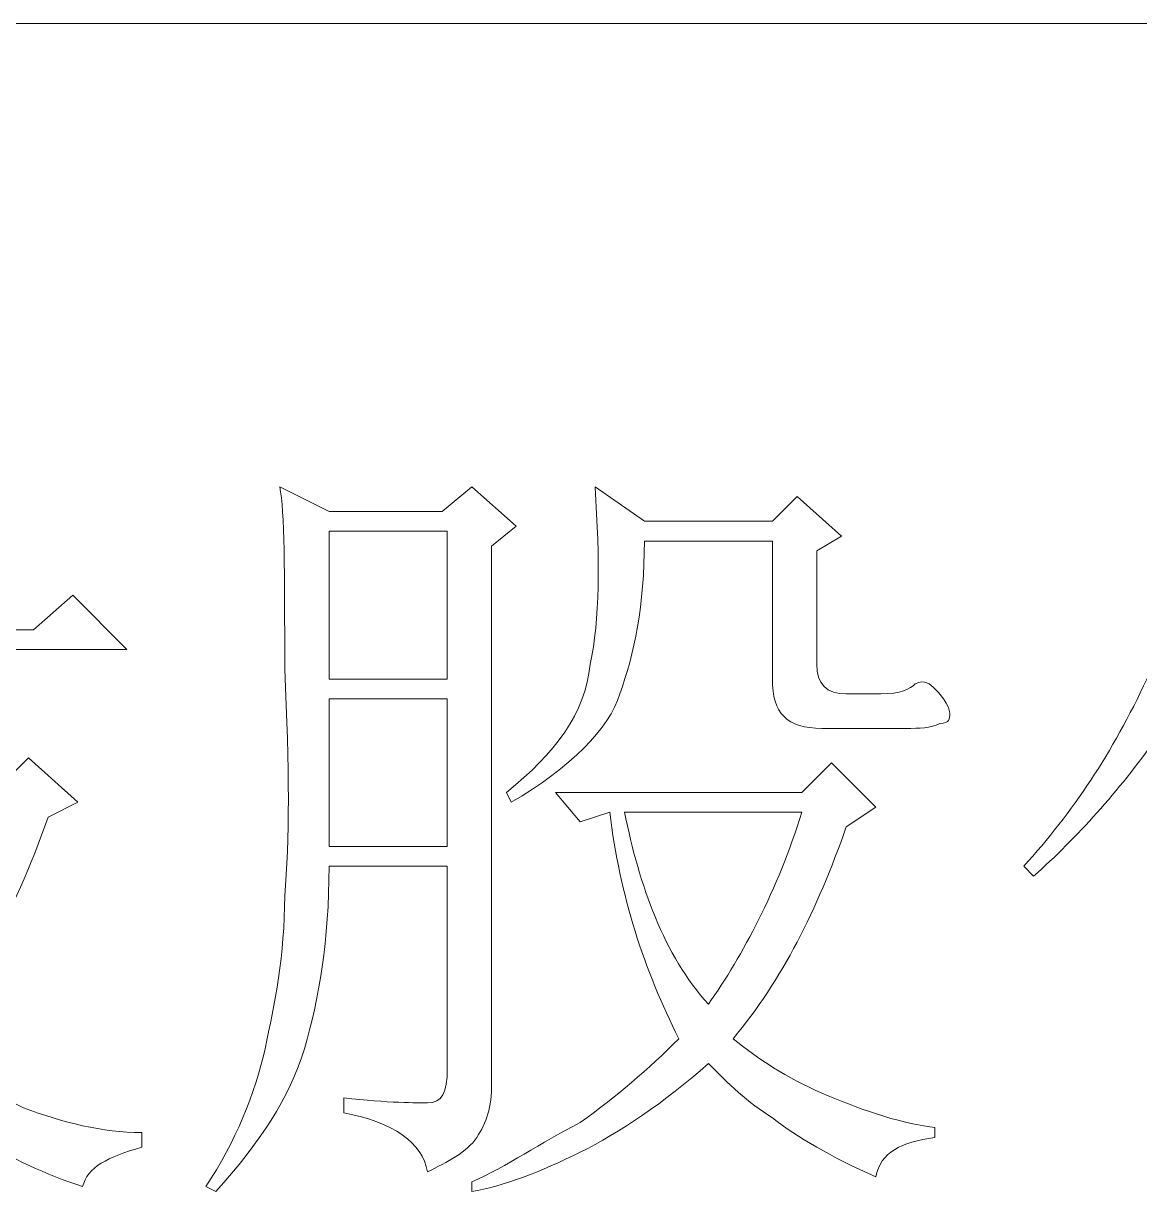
# Model space of a CAD drawing. Header units: millimetres. Extents: x 0 to 297, y 0 to 208.
# Drawn here: x 271.68 to 276.021, y 22.29 to 26.87 of the extents above; entities that cross this region are included whole.
import ezdxf

# ---------------------------------------------------------------- set-up
doc = ezdxf.new("R2010")
doc.units = ezdxf.units.MM

msp = doc.modelspace()

# ---------------------------------------------------------------- linework, layer by layer
at = {"color": 7, "lineweight": 15}
for points in [[(132.557661, 26.870324), (293.163978, 26.870324)], [(238.197672, 26.870324), (293.163978, 26.870324)]]:
    msp.add_lwpolyline(points, dxfattribs=at)
at = {"color": 7, "lineweight": 0}
for points, knots in [([(271.890419, 23.842079), (271.890419, 23.842079), (271.775414, 23.784576), (271.775414, 23.784576), (271.641358, 23.40146), (271.46885, 23.094896), (271.277292, 22.922388), (271.392297, 22.807382), (271.526353, 22.730476), (271.679458, 22.653924), (271.832917, 22.596421), (271.986375, 22.557968), (272.139481, 22.557968), (272.139481, 22.557968), (272.139481, 22.500465), (272.139481, 22.500465), (272.005425, 22.462365), (271.928872, 22.423913), (271.909469, 22.34736), (271.622308, 22.442963), (271.372894, 22.596421), (271.162286, 22.807382), (270.855369, 22.577371), (270.491303, 22.423913), (270.069733, 22.308907), (270.069733, 22.308907), (270.050683, 22.36641), (270.050683, 22.36641), (270.4338, 22.481415), (270.778817, 22.672974), (271.066331, 22.941438), (270.893822, 23.171449), (270.778817, 23.458963), (270.682861, 23.823029), (270.682861, 23.823029), (270.567856, 23.803979), (270.567856, 23.803979), (270.567856, 23.803979), (270.472253, 23.899582), (270.472253, 23.899582), (270.472253, 23.899582), (271.085381, 23.899582), (271.085381, 23.899582), (271.085381, 23.899582), (271.085381, 24.436157), (271.085381, 24.436157), (271.085381, 24.436157), (270.721314, 24.436157), (270.721314, 24.436157), (270.721314, 24.436157), (270.587258, 24.398057), (270.587258, 24.398057), (270.587258, 24.398057), (270.491303, 24.513063), (270.491303, 24.513063), (270.491303, 24.513063), (271.085381, 24.513063), (271.085381, 24.513063), (271.085381, 24.800576), (271.085381, 25.030588), (271.085381, 25.203096), (271.085381, 25.203096), (271.392297, 25.068688), (271.392297, 25.068688), (271.392297, 25.068688), (271.257889, 24.973085), (271.257889, 24.973085), (271.257889, 24.973085), (271.257889, 24.513063), (271.257889, 24.513063), (271.257889, 24.513063), (271.717911, 24.513063), (271.717911, 24.513063), (271.717911, 24.513063), (271.871369, 24.647118), (271.871369, 24.647118), (271.871369, 24.647118), (272.081978, 24.436157), (272.081978, 24.436157), (272.081978, 24.436157), (271.257889, 24.436157), (271.257889, 24.436157), (271.257889, 24.436157), (271.257889, 23.899582), (271.257889, 23.899582), (271.257889, 23.899582), (271.583856, 23.899582), (271.583856, 23.899582), (271.583856, 23.899582), (271.698861, 24.014588), (271.698861, 24.014588), (271.698861, 24.014588), (271.890419, 23.842079), (271.890419, 23.842079), (271.890419, 23.842079), (271.890419, 23.842079), (271.890419, 23.842079)], [0, 0, 0, 0, 1, 1, 1, 2, 2, 2, 3, 3, 3, 4, 4, 4, 5, 5, 5, 6, 6, 6, 7, 7, 7, 8, 8, 8, 9, 9, 9, 10, 10, 10, 11, 11, 11, 12, 12, 12, 13, 13, 13, 14, 14, 14, 15, 15, 15, 16, 16, 16, 17, 17, 17, 18, 18, 18, 19, 19, 19, 20, 20, 20, 21, 21, 21, 22, 22, 22, 23, 23, 23, 24, 24, 24, 25, 25, 25, 26, 26, 26, 27, 27, 27, 28, 28, 28, 29, 29, 29, 30, 30, 30, 31, 31, 31, 32, 32, 32, 32]), ([(276.260278, 22.864885), (276.260278, 22.653924), (276.260278, 22.481415), (276.279328, 22.36641), (276.279328, 22.36641), (276.068367, 22.289857), (276.068367, 22.289857), (276.087769, 22.481415), (276.087769, 22.653924), (276.087769, 22.807382), (276.087769, 22.807382), (276.087769, 24.091493), (276.087769, 24.091493), (275.934311, 23.880532), (275.781206, 23.708024), (275.608697, 23.554565), (275.608697, 23.554565), (275.570244, 23.593018), (275.570244, 23.593018), (275.761803, 23.803979), (275.915261, 24.03399), (276.049317, 24.321151), (276.202775, 24.589615), (276.298378, 24.858079), (276.375283, 25.12619), (276.375283, 25.12619), (276.643394, 24.973085), (276.643394, 24.973085), (276.643394, 24.973085), (276.528389, 24.896179), (276.528389, 24.896179), (276.394333, 24.628068), (276.279328, 24.398057), (276.183372, 24.244599), (276.183372, 24.244599), (276.355881, 24.148643), (276.355881, 24.148643), (276.355881, 24.148643), (276.260278, 24.07209), (276.260278, 24.07209), (276.260278, 24.07209), (276.260278, 22.864885), (276.260278, 22.864885), (276.260278, 22.864885), (276.260278, 22.864885), (276.260278, 22.864885)], [0, 0, 0, 0, 1, 1, 1, 2, 2, 2, 3, 3, 3, 4, 4, 4, 5, 5, 5, 6, 6, 6, 7, 7, 7, 8, 8, 8, 9, 9, 9, 10, 10, 10, 11, 11, 11, 12, 12, 12, 13, 13, 13, 14, 14, 14, 15, 15, 15, 15]), ([(272.388894, 22.34736), (272.5039, 22.519868), (272.580453, 22.711426), (272.618906, 22.883935), (272.657006, 23.056443), (272.695458, 23.248001), (272.695458, 23.478013), (272.714508, 23.688974), (272.714508, 23.976488), (272.695458, 24.359604), (272.695458, 24.743074), (272.695458, 24.973085), (272.676056, 25.068688), (272.676056, 25.068688), (272.867967, 24.973085), (272.867967, 24.973085), (272.867967, 24.973085), (273.308586, 24.973085), (273.308586, 24.973085), (273.308586, 24.973085), (273.423592, 25.068688), (273.423592, 25.068688), (273.423592, 25.068688), (273.5961, 24.915582), (273.5961, 24.915582), (273.5961, 24.915582), (273.500497, 24.838676), (273.500497, 24.838676), (273.500497, 24.838676), (273.500497, 22.749879), (273.500497, 22.749879), (273.500497, 22.653924), (273.481094, 22.596421), (273.442994, 22.538918), (273.404542, 22.481415), (273.327989, 22.442963), (273.251083, 22.404863), (273.232033, 22.519868), (273.117028, 22.596421), (272.925469, 22.634874), (272.925469, 22.634874), (272.925469, 22.692376), (272.925469, 22.692376), (273.097978, 22.672974), (273.212983, 22.672974), (273.251083, 22.672974), (273.308586, 22.672974), (273.327989, 22.711426), (273.327989, 22.807382), (273.327989, 22.807382), (273.327989, 23.593018), (273.327989, 23.593018), (273.327989, 23.593018), (272.867967, 23.593018), (272.867967, 23.593018), (272.867967, 23.305504), (272.829514, 23.075493), (272.772011, 22.883935), (272.714508, 22.692376), (272.599503, 22.519868), (272.426994, 22.327957), (272.426994, 22.327957), (272.388894, 22.34736), (272.388894, 22.34736), (272.388894, 22.34736), (272.388894, 22.34736), (272.388894, 22.34736)], [0, 0, 0, 0, 1, 1, 1, 2, 2, 2, 3, 3, 3, 4, 4, 4, 5, 5, 5, 6, 6, 6, 7, 7, 7, 8, 8, 8, 9, 9, 9, 10, 10, 10, 11, 11, 11, 12, 12, 12, 13, 13, 13, 14, 14, 14, 15, 15, 15, 16, 16, 16, 17, 17, 17, 18, 18, 18, 19, 19, 19, 20, 20, 20, 21, 21, 21, 22, 22, 22, 22]), ([(275.014267, 24.263649), (275.091172, 24.263649), (275.129272, 24.283051), (275.148675, 24.302101), (275.186775, 24.321151), (275.206178, 24.302101), (275.225228, 24.283051), (275.263681, 24.244599), (275.282731, 24.206499), (275.282731, 24.187096), (275.282731, 24.168046), (275.282731, 24.148643), (275.244278, 24.148643), (275.206178, 24.129593), (275.167725, 24.129593), (275.110222, 24.129593), (275.110222, 24.129593), (274.784608, 24.129593), (274.784608, 24.129593), (274.6502, 24.129593), (274.592697, 24.187096), (274.592697, 24.321151), (274.592697, 24.321151), (274.592697, 24.858079), (274.592697, 24.858079), (274.592697, 24.858079), (274.094575, 24.858079), (274.094575, 24.858079), (274.094575, 24.608665), (274.056122, 24.417107), (273.998619, 24.263649), (273.960167, 24.129593), (273.807061, 23.976488), (273.57705, 23.842079), (273.57705, 23.842079), (273.558, 23.880532), (273.558, 23.880532), (273.749558, 24.03399), (273.864564, 24.187096), (273.883614, 24.378654), (273.922067, 24.551163), (273.922067, 24.781174), (273.902664, 25.068688), (273.902664, 25.068688), (274.094575, 24.934632), (274.094575, 24.934632), (274.094575, 24.934632), (274.592697, 24.934632), (274.592697, 24.934632), (274.592697, 24.934632), (274.688653, 25.030588), (274.688653, 25.030588), (274.688653, 25.030588), (274.861161, 24.877129), (274.861161, 24.877129), (274.861161, 24.877129), (274.765206, 24.819626), (274.765206, 24.819626), (274.765206, 24.819626), (274.765206, 24.378654), (274.765206, 24.378654), (274.765206, 24.302101), (274.803658, 24.263649), (274.880211, 24.263649), (274.880211, 24.263649), (275.014267, 24.263649), (275.014267, 24.263649), (275.014267, 24.263649), (275.014267, 24.263649), (275.014267, 24.263649)], [0, 0, 0, 0, 1, 1, 1, 2, 2, 2, 3, 3, 3, 4, 4, 4, 5, 5, 5, 6, 6, 6, 7, 7, 7, 8, 8, 8, 9, 9, 9, 10, 10, 10, 11, 11, 11, 12, 12, 12, 13, 13, 13, 14, 14, 14, 15, 15, 15, 16, 16, 16, 17, 17, 17, 18, 18, 18, 19, 19, 19, 20, 20, 20, 21, 21, 21, 22, 22, 22, 23, 23, 23, 23]), ([(272.867967, 24.896179), (272.867967, 24.896179), (272.867967, 24.321151), (272.867967, 24.321151), (272.867967, 24.321151), (273.327989, 24.321151), (273.327989, 24.321151), (273.327989, 24.321151), (273.327989, 24.896179), (273.327989, 24.896179), (273.327989, 24.896179), (272.867967, 24.896179), (272.867967, 24.896179), (272.867967, 24.896179), (272.867967, 24.896179), (272.867967, 24.896179)], [0, 0, 0, 0, 1, 1, 1, 2, 2, 2, 3, 3, 3, 4, 4, 4, 5, 5, 5, 5]), ([(272.867967, 24.244599), (272.867967, 24.244599), (272.867967, 23.669571), (272.867967, 23.669571), (272.867967, 23.669571), (273.327989, 23.669571), (273.327989, 23.669571), (273.327989, 23.669571), (273.327989, 24.244599), (273.327989, 24.244599), (273.327989, 24.244599), (272.867967, 24.244599), (272.867967, 24.244599), (272.867967, 24.244599), (272.867967, 24.244599), (272.867967, 24.244599)], [0, 0, 0, 0, 1, 1, 1, 2, 2, 2, 3, 3, 3, 4, 4, 4, 5, 5, 5, 5]), ([(274.880211, 23.746476), (274.765206, 23.42051), (274.63115, 23.152046), (274.439592, 22.922388), (274.535194, 22.845482), (274.6502, 22.768929), (274.784608, 22.711426), (274.918664, 22.653924), (275.071769, 22.596421), (275.225228, 22.577371), (275.225228, 22.577371), (275.225228, 22.538918), (275.225228, 22.538918), (275.091172, 22.519868), (275.014267, 22.481415), (274.995217, 22.38546), (274.822708, 22.462365), (274.688653, 22.538918), (274.592697, 22.615471), (274.497094, 22.672974), (274.420189, 22.749879), (274.343636, 22.826432), (274.171128, 22.672974), (273.998619, 22.557968), (273.845161, 22.481415), (273.692056, 22.404863), (273.538597, 22.34736), (273.423592, 22.327957), (273.423592, 22.327957), (273.423592, 22.36641), (273.423592, 22.36641), (273.558, 22.423913), (273.692056, 22.519868), (273.845161, 22.596421), (273.979569, 22.692376), (274.113625, 22.807382), (274.228631, 22.922388), (274.094575, 23.190499), (273.998619, 23.478013), (273.960167, 23.803979), (273.960167, 23.803979), (273.845161, 23.765526), (273.845161, 23.765526), (273.845161, 23.765526), (273.749558, 23.880532), (273.749558, 23.880532), (273.749558, 23.880532), (274.707703, 23.880532), (274.707703, 23.880532), (274.707703, 23.880532), (274.822708, 23.995538), (274.822708, 23.995538), (274.822708, 23.995538), (274.995217, 23.823029), (274.995217, 23.823029), (274.995217, 23.823029), (274.880211, 23.746476), (274.880211, 23.746476), (274.880211, 23.746476), (274.880211, 23.746476), (274.880211, 23.746476)], [0, 0, 0, 0, 1, 1, 1, 2, 2, 2, 3, 3, 3, 4, 4, 4, 5, 5, 5, 6, 6, 6, 7, 7, 7, 8, 8, 8, 9, 9, 9, 10, 10, 10, 11, 11, 11, 12, 12, 12, 13, 13, 13, 14, 14, 14, 15, 15, 15, 16, 16, 16, 17, 17, 17, 18, 18, 18, 19, 19, 19, 20, 20, 20, 20]), ([(274.017669, 23.803979), (274.075172, 23.516465), (274.171128, 23.248001), (274.343636, 23.056443), (274.477692, 23.248001), (274.6121, 23.497063), (274.707703, 23.803979), (274.707703, 23.803979), (274.017669, 23.803979), (274.017669, 23.803979), (274.017669, 23.803979), (274.017669, 23.803979), (274.017669, 23.803979)], [0, 0, 0, 0, 1, 1, 1, 2, 2, 2, 3, 3, 3, 4, 4, 4, 4])]:
    msp.add_open_spline(points, degree=3, knots=knots, dxfattribs=at)

doc.saveas('drawing.dxf')
